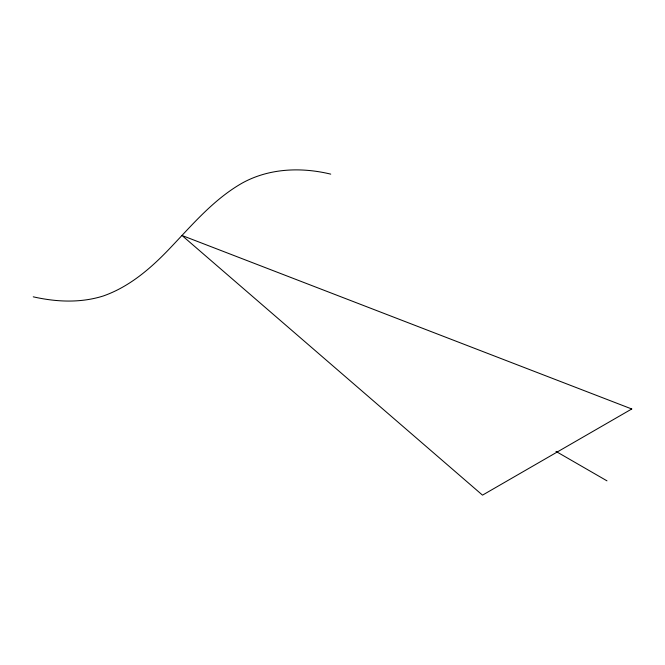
<?xml version="1.0" encoding="UTF-8"?>
<svg xmlns="http://www.w3.org/2000/svg" width="665" height="665" viewBox="0 0 665 665"><rect width="100%" height="100%" fill="white"/><g stroke="black" fill="none" stroke-linecap="round" stroke-linejoin="round"><path stroke-width="1" d="M330.738 174.139C301.345 166.998 269.358 168.162 242.426 182.958C212.941 199.675 191.121 226.216 167.979 250.314C149.525 269.441 128.628 287.13 103.191 296.008C80.432 303.182 56.284 302.035 33.25 296.823M555.982 451.402L606.979 480.845M631.75 408.983L482.507 495.142L181.994 235.476L631.75 408.983"/></g></svg>
